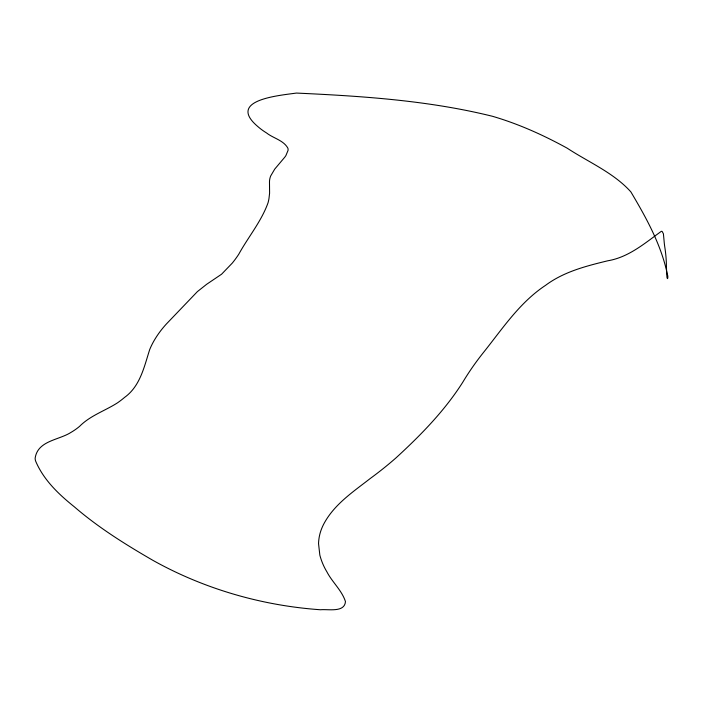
<?xml version="1.0" encoding="UTF-8"?>
<svg xmlns="http://www.w3.org/2000/svg" width="703" height="703" viewBox="0 0 703 703"><rect width="100%" height="100%" fill="white"/><g stroke="black" fill="none" stroke-linecap="round" stroke-linejoin="round"><path stroke-width="1.05" d="M269.486 181.998L269.592 193.211L268.985 198.483A66.68 58.147 -18.1 0 1 268.054 202.763C261.393 221.392 248.256 236.973 238.765 254.222A106.768 92.286 -11.7 0 1 232.298 263.08L221.594 274.205L206.691 284.258L197.402 291.604L166.312 324.065A99.905 77.365 -18.7 0 0 154.062 340.691A87.937 68.349 -18.1 0 0 149.695 349.576C144.177 366.729 140.24 386.175 124.589 397.397A85.784 67.295 -7.3 0 1 117.471 402.854C104.888 410.921 90.212 415.561 79.492 426.44A60.59 46.038 -6.6 0 1 70.871 432.468C58.613 440.254 37.742 440.632 35.15 458.136A16.011 11.687 -8.5 0 0 35.967 461.88C44.017 480.36 58.92 494.473 74.377 506.854C98.49 527.663 125.609 544.553 153.105 560.458C204.265 589.009 262.061 605.661 320.48 609.756C328.248 608.974 344.637 612.849 345.463 601.575C341.843 590.327 332.247 582.233 326.895 571.829A144.836 95.362 -26 0 1 319.839 555.106L318.547 543.656A81.144 53.718 -23.7 0 1 319.329 536.521L319.865 534.104A66.284 44.017 -23.2 0 1 323.565 524.403C333.89 504.526 353.117 491.845 370.305 478.453A341.315 279.68 -14.5 0 0 395.93 457.943C420.754 435.183 444.744 410.693 462.829 382.133A227.746 145.952 -33.3 0 1 483.348 352.642C502.434 328.802 519.605 302.492 545.563 285.339C563.797 271.727 586.03 266.068 607.744 260.795C628.754 257.272 644.871 243.15 661.321 231.322A2.329 1.626 -40 0 1 662.156 231.463L663.412 233.791L664.089 240.988A131.953 86.636 -42.8 0 0 664.81 247.148C665.803 253.519 666.365 259.952 666.426 266.402C666.585 270.11 666.593 273.836 666.998 277.527C667.745 280.91 668.228 275.796 667.472 274.847C661.391 244.969 646.25 217.833 630.863 191.884C613.657 172.718 588.49 162.165 567.189 148.175C543.393 135.099 518.506 123.877 492.408 116.267C428.355 100.415 362.115 96.109 296.411 93.068C279.126 95.538 226.577 99.844 257.579 126.347A77.866 70.028 -39.3 0 0 266.525 132.937C273.3 138.298 283.581 140.24 287.887 148.201A6.722 5.905 -28.7 0 1 288.045 150.407L285.866 155.635A17.136 15.114 -27.8 0 1 284.443 157.577L274.724 169.115L270.69 175.961A18.796 16.213 -27.4 0 0 269.521 180.987L269.486 181.998"/></g></svg>
